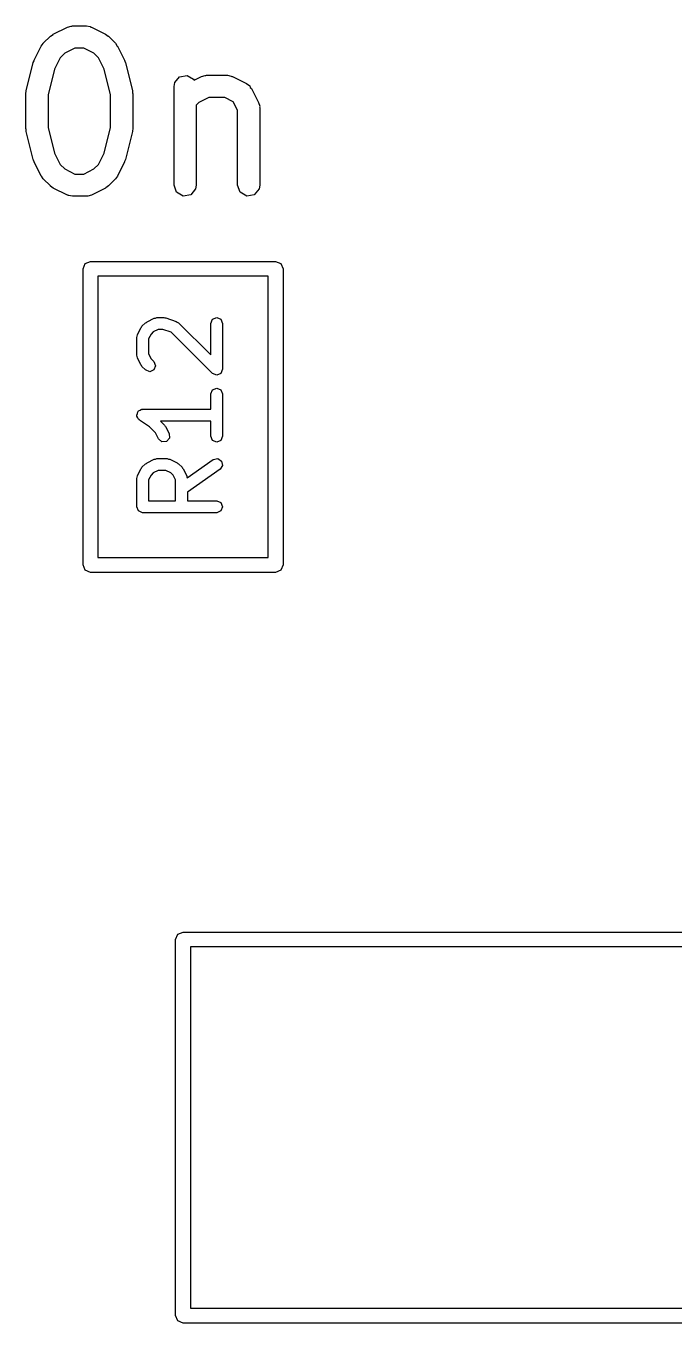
# Model space of a CAD drawing. Extents: x 4.34 to 6.71, y -6.1 to -2.11.
# Drawn here: x 5.3838 to 5.5561, y -4.2173 to -3.8724 of the extents above; entities that cross this region are included whole.
import ezdxf

# ---------------------------------------------------------------- set-up
doc = ezdxf.new("R2010")
doc.units = 0
doc.header["$MEASUREMENT"] = 0
doc.layers.add('BLACK', color=7, linetype='CONTINUOUS')

msp = doc.modelspace()

# ---------------------------------------------------------------- linework, layer by layer
at = {"layer": 'BLACK', "linetype": 'CONTINUOUS'}
for p, q in [((5.39109, -3.87462), (5.39484, -3.87275)), ((5.39484, -3.87275), (5.39582, -3.87245)), ((5.39582, -3.87245), (5.39599, -3.87249)), ((5.39599, -3.87249), (5.39616, -3.87243)), ((5.39616, -3.87243), (5.39991, -3.87243)), ((5.39991, -3.87243), (5.40092, -3.87261)), ((5.40092, -3.87261), (5.40105, -3.87273)), ((5.40105, -3.87273), (5.40123, -3.87275)), ((5.40123, -3.87275), (5.40498, -3.87462)), ((5.38844, -3.87705), (5.39032, -3.87517)), ((5.39032, -3.87517), (5.39104, -3.87467)), ((5.39104, -3.87467), (5.39109, -3.87462)), ((5.40498, -3.87462), (5.40569, -3.87515)), ((5.40569, -3.87515), (5.40574, -3.87517)), ((5.40574, -3.87517), (5.40762, -3.87705)), ((5.38602, -3.88157), (5.38789, -3.87782)), ((5.38789, -3.87782), (5.38842, -3.87711)), ((5.38842, -3.87711), (5.38844, -3.87705)), ((5.39416, -3.87969), (5.39296, -3.88089)), ((5.39685, -3.87834), (5.39416, -3.87969)), ((5.39921, -3.87834), (5.39685, -3.87834)), ((5.40191, -3.87969), (5.39921, -3.87834)), ((5.4031, -3.88089), (5.40191, -3.87969)), ((5.40762, -3.87705), (5.40812, -3.87777)), ((5.40812, -3.87777), (5.40817, -3.87782)), ((5.40817, -3.87782), (5.41005, -3.88157)), ((5.38392, -3.88967), (5.38579, -3.88217)), ((5.38579, -3.88217), (5.386, -3.8817)), ((5.386, -3.8817), (5.38602, -3.88157)), ((5.39296, -3.88089), (5.39144, -3.88392)), ((5.40462, -3.88392), (5.4031, -3.88089)), ((5.41005, -3.88157), (5.41019, -3.88205)), ((5.41019, -3.88205), (5.41027, -3.88217)), ((5.41027, -3.88217), (5.41214, -3.88967)), ((5.39144, -3.88392), (5.38974, -3.89075)), ((5.40633, -3.89075), (5.40462, -3.88392)), ((5.42338, -3.8875), (5.42468, -3.88595)), ((5.42468, -3.88595), (5.42667, -3.8856)), ((5.42667, -3.8856), (5.42841, -3.88661)), ((5.42841, -3.88661), (5.4285, -3.88685)), ((5.4285, -3.88685), (5.43046, -3.88587)), ((5.43046, -3.88587), (5.43144, -3.88558)), ((5.43144, -3.88558), (5.43161, -3.88562)), ((5.43161, -3.88562), (5.43178, -3.88556)), ((5.43178, -3.88556), (5.4374, -3.88556)), ((5.4374, -3.88556), (5.43841, -3.88574)), ((5.43841, -3.88574), (5.43855, -3.88585)), ((5.43855, -3.88585), (5.43872, -3.88587)), ((5.43872, -3.88587), (5.44247, -3.88774)), ((5.38383, -3.89038), (5.38393, -3.8898)), ((5.38393, -3.8898), (5.38392, -3.88967)), ((5.41214, -3.88967), (5.41219, -3.89026)), ((5.41219, -3.89026), (5.41223, -3.89038)), ((5.4232, -3.88851), (5.42338, -3.8875)), ((5.4232, -3.91476), (5.4232, -3.88851)), ((5.44247, -3.88774), (5.4433, -3.88835)), ((5.4433, -3.88835), (5.44347, -3.88876)), ((5.44347, -3.88876), (5.44379, -3.88906)), ((5.44379, -3.88906), (5.44567, -3.89281)), ((5.38383, -3.89976), (5.38383, -3.89038)), ((5.38974, -3.89075), (5.38974, -3.89939)), ((5.40633, -3.89939), (5.40633, -3.89075)), ((5.41223, -3.89038), (5.41223, -3.89976)), ((5.42978, -3.89281), (5.42911, -3.89348)), ((5.42911, -3.89348), (5.42911, -3.91476)), ((5.43247, -3.89146), (5.42978, -3.89281)), ((5.4367, -3.89146), (5.43247, -3.89146)), ((5.43895, -3.89259), (5.4367, -3.89146)), ((5.44007, -3.89483), (5.43895, -3.89259)), ((5.44567, -3.89281), (5.44596, -3.8938)), ((5.44596, -3.8938), (5.44592, -3.89397)), ((5.44007, -3.91476), (5.44007, -3.89483)), ((5.44592, -3.89397), (5.44598, -3.89413)), ((5.44598, -3.89413), (5.44598, -3.91476)), ((5.38388, -3.89989), (5.38383, -3.89976)), ((5.38392, -3.90047), (5.38388, -3.89989)), ((5.38579, -3.90797), (5.38392, -3.90047)), ((5.38974, -3.89939), (5.39144, -3.90623)), ((5.40462, -3.90623), (5.40633, -3.89939)), ((5.41214, -3.90047), (5.41027, -3.90797)), ((5.41223, -3.89976), (5.41213, -3.90034)), ((5.41213, -3.90034), (5.41214, -3.90047)), ((5.39144, -3.90623), (5.39296, -3.90926)), ((5.4031, -3.90926), (5.40462, -3.90623)), ((5.38587, -3.90809), (5.38579, -3.90797)), ((5.38602, -3.90858), (5.38587, -3.90809)), ((5.38789, -3.91233), (5.38602, -3.90858)), ((5.39296, -3.90926), (5.39416, -3.91046)), ((5.39416, -3.91046), (5.39685, -3.9118)), ((5.39921, -3.9118), (5.40191, -3.91046)), ((5.40191, -3.91046), (5.4031, -3.90926)), ((5.41005, -3.90858), (5.40817, -3.91233)), ((5.41006, -3.90844), (5.41005, -3.90858)), ((5.41027, -3.90797), (5.41006, -3.90844)), ((5.38794, -3.91237), (5.38789, -3.91233)), ((5.38844, -3.91309), (5.38794, -3.91237)), ((5.39032, -3.91497), (5.38844, -3.91309)), ((5.39685, -3.9118), (5.39921, -3.9118)), ((5.40762, -3.91309), (5.40574, -3.91497)), ((5.40765, -3.91304), (5.40762, -3.91309)), ((5.40817, -3.91233), (5.40765, -3.91304)), ((5.39038, -3.915), (5.39032, -3.91497)), ((5.39109, -3.91552), (5.39038, -3.915)), ((5.39484, -3.9174), (5.39109, -3.91552)), ((5.39501, -3.91742), (5.39484, -3.9174)), ((5.39515, -3.91753), (5.39501, -3.91742)), ((5.39616, -3.91771), (5.39515, -3.91753)), ((5.39991, -3.91771), (5.39616, -3.91771)), ((5.40007, -3.91765), (5.39991, -3.91771)), ((5.40024, -3.91769), (5.40007, -3.91765)), ((5.40123, -3.9174), (5.40024, -3.91769)), ((5.40498, -3.91552), (5.40123, -3.9174)), ((5.40502, -3.91548), (5.40498, -3.91552)), ((5.40574, -3.91497), (5.40502, -3.91548)), ((5.42389, -3.91665), (5.4232, -3.91476)), ((5.42564, -3.91766), (5.42389, -3.91665)), ((5.42763, -3.91731), (5.42564, -3.91766)), ((5.42893, -3.91577), (5.42763, -3.91731)), ((5.42911, -3.91476), (5.42893, -3.91577)), ((5.44076, -3.91665), (5.44007, -3.91476)), ((5.44251, -3.91766), (5.44076, -3.91665)), ((5.4445, -3.91731), (5.44251, -3.91766)), ((5.4458, -3.91577), (5.4445, -3.91731)), ((5.44598, -3.91476), (5.4458, -3.91577)), ((5.39959, -3.93562), (5.40098, -3.93504)), ((5.40098, -3.93504), (5.4502, -3.93504)), ((5.4502, -3.93504), (5.45159, -3.93562)), ((5.39902, -3.93701), (5.39959, -3.93562)), ((5.39902, -4.01575), (5.39902, -3.93701)), ((5.45159, -3.93562), (5.45217, -3.93701)), ((5.45217, -3.93701), (5.45217, -4.01575)), ((5.40295, -3.93898), (5.40295, -4.01378)), ((5.44823, -3.93898), (5.40295, -3.93898)), ((5.44823, -4.01378), (5.44823, -3.93898)), ((5.41457, -3.95254), (5.41467, -3.9523)), ((5.41467, -3.9523), (5.41561, -3.95136)), ((5.41561, -3.95136), (5.41585, -3.95126)), ((5.41585, -3.95126), (5.41602, -3.95107)), ((5.41602, -3.95107), (5.41789, -3.95013)), ((5.41789, -3.95013), (5.41826, -3.9501)), ((5.41826, -3.9501), (5.4186, -3.94996)), ((5.4186, -3.94996), (5.42047, -3.94996)), ((5.42047, -3.94996), (5.42071, -3.95006)), ((5.42071, -3.95006), (5.42097, -3.95004)), ((5.42097, -3.95004), (5.42378, -3.95098)), ((5.42378, -3.95098), (5.42406, -3.95122)), ((5.42406, -3.95122), (5.4244, -3.95136)), ((5.4244, -3.95136), (5.43296, -3.95992)), ((5.43296, -3.95154), (5.43342, -3.95042)), ((5.43296, -3.95992), (5.43296, -3.95154)), ((5.43342, -3.95042), (5.43453, -3.94996)), ((5.43453, -3.94996), (5.43565, -3.95042)), ((5.43565, -3.95042), (5.43611, -3.95154)), ((5.43611, -3.95154), (5.43611, -3.96372)), ((5.41327, -3.95529), (5.41341, -3.95495)), ((5.41327, -3.95997), (5.41327, -3.95529)), ((5.41341, -3.95495), (5.41344, -3.95458)), ((5.41344, -3.95458), (5.41438, -3.95271)), ((5.41438, -3.95271), (5.41457, -3.95254)), ((5.41708, -3.95434), (5.41642, -3.95566)), ((5.41642, -3.95566), (5.41642, -3.9596)), ((5.41766, -3.95377), (5.41708, -3.95434)), ((5.41897, -3.95311), (5.41766, -3.95377)), ((5.42022, -3.95311), (5.41897, -3.95311)), ((5.42243, -3.95385), (5.42022, -3.95311)), ((5.43342, -3.96484), (5.42243, -3.95385)), ((5.41341, -3.96031), (5.41327, -3.95997)), ((5.41344, -3.96068), (5.41341, -3.96031)), ((5.41438, -3.96255), (5.41344, -3.96068)), ((5.41457, -3.96272), (5.41438, -3.96255)), ((5.41467, -3.96296), (5.41457, -3.96272)), ((5.41642, -3.9596), (5.41708, -3.96092)), ((5.41708, -3.96092), (5.41784, -3.96167)), ((5.41784, -3.96167), (5.4183, -3.96279)), ((5.41561, -3.9639), (5.41467, -3.96296)), ((5.41672, -3.96436), (5.41561, -3.9639)), ((5.41784, -3.9639), (5.41672, -3.96436)), ((5.4183, -3.96279), (5.41784, -3.9639)), ((5.43453, -3.9653), (5.43342, -3.96484)), ((5.43565, -3.96484), (5.43453, -3.9653)), ((5.43611, -3.96372), (5.43565, -3.96484)), ((5.43296, -3.97028), (5.43342, -3.96917)), ((5.43342, -3.96917), (5.43453, -3.96871)), ((5.43453, -3.96871), (5.43565, -3.96917)), ((5.43565, -3.96917), (5.43611, -3.97028)), ((5.43296, -3.97433), (5.43296, -3.97028)), ((5.43611, -3.97028), (5.43611, -3.98153)), ((5.41327, -3.97591), (5.41345, -3.97549)), ((5.41334, -3.97606), (5.41327, -3.97591)), ((5.4133, -3.97622), (5.41334, -3.97606)), ((5.41356, -3.9766), (5.4133, -3.97622)), ((5.41345, -3.97549), (5.41354, -3.97504)), ((5.41354, -3.97504), (5.41367, -3.97495)), ((5.41367, -3.97495), (5.41373, -3.9748)), ((5.41373, -3.9748), (5.41416, -3.97462)), ((5.41416, -3.97462), (5.41454, -3.97436)), ((5.41454, -3.97436), (5.4147, -3.9744)), ((5.4147, -3.9744), (5.41485, -3.97433)), ((5.41485, -3.97433), (5.43296, -3.97433)), ((5.41373, -3.97702), (5.41356, -3.9766)), ((5.41388, -3.97708), (5.41373, -3.97702)), ((5.41397, -3.97722), (5.41388, -3.97708)), ((5.41666, -3.97901), (5.41397, -3.97722)), ((5.41824, -3.98059), (5.41666, -3.97901)), ((5.43296, -3.97748), (5.41959, -3.97748)), ((5.41959, -3.97748), (5.42065, -3.97855)), ((5.42065, -3.97855), (5.42075, -3.97878)), ((5.42075, -3.97878), (5.42094, -3.97895)), ((5.42094, -3.97895), (5.42188, -3.98083)), ((5.43296, -3.98153), (5.43296, -3.97748)), ((5.41906, -3.98224), (5.41824, -3.98059)), ((5.41997, -3.98303), (5.41906, -3.98224)), ((5.42118, -3.98294), (5.41997, -3.98303)), ((5.42197, -3.98203), (5.42118, -3.98294)), ((5.42188, -3.98083), (5.42197, -3.98203)), ((5.43342, -3.98265), (5.43296, -3.98153)), ((5.43453, -3.98311), (5.43342, -3.98265)), ((5.43565, -3.98265), (5.43453, -3.98311)), ((5.43611, -3.98153), (5.43565, -3.98265)), ((5.41344, -3.99208), (5.41438, -3.9902)), ((5.41438, -3.9902), (5.41457, -3.99003)), ((5.41457, -3.99003), (5.41467, -3.98979)), ((5.41467, -3.98979), (5.41561, -3.98886)), ((5.41561, -3.98886), (5.41585, -3.98876)), ((5.41585, -3.98876), (5.41602, -3.98856)), ((5.41602, -3.98856), (5.41789, -3.98762)), ((5.41789, -3.98762), (5.41826, -3.9876)), ((5.41826, -3.9876), (5.4186, -3.98746)), ((5.4186, -3.98746), (5.42141, -3.98746)), ((5.42141, -3.98746), (5.42175, -3.9876)), ((5.42175, -3.9876), (5.42211, -3.98762)), ((5.42211, -3.98762), (5.42399, -3.98856)), ((5.42399, -3.98856), (5.42416, -3.98876)), ((5.42416, -3.98876), (5.4244, -3.98886)), ((5.4244, -3.98886), (5.42534, -3.98979)), ((5.42534, -3.98979), (5.42543, -3.99003)), ((5.42543, -3.99003), (5.42563, -3.9902)), ((5.42563, -3.9902), (5.42657, -3.99208)), ((5.42667, -3.99262), (5.43363, -3.98774)), ((5.43544, -3.99032), (5.42673, -3.99641)), ((5.43363, -3.98774), (5.43481, -3.98748)), ((5.43481, -3.98748), (5.43582, -3.98813)), ((5.43608, -3.98931), (5.43544, -3.99032)), ((5.43582, -3.98813), (5.43608, -3.98931)), ((5.41327, -3.99278), (5.41341, -3.99244)), ((5.41327, -4.00028), (5.41327, -3.99278)), ((5.41341, -3.99244), (5.41344, -3.99208)), ((5.41708, -3.99184), (5.41642, -3.99315)), ((5.41642, -3.99315), (5.41642, -3.99871)), ((5.41766, -3.99126), (5.41708, -3.99184)), ((5.41897, -3.99061), (5.41766, -3.99126)), ((5.42104, -3.99061), (5.41897, -3.99061)), ((5.42235, -3.99126), (5.42104, -3.99061)), ((5.42293, -3.99184), (5.42235, -3.99126)), ((5.42358, -3.99315), (5.42293, -3.99184)), ((5.42358, -3.99871), (5.42358, -3.99315)), ((5.42657, -3.99208), (5.42659, -3.99244)), ((5.42659, -3.99244), (5.42667, -3.99262)), ((5.42673, -3.99641), (5.42673, -3.99871)), ((5.41373, -4.00139), (5.41327, -4.00028)), ((5.41327, -4.00028), (5.41327, -4.00028)), ((5.41642, -3.99871), (5.42358, -3.99871)), ((5.42673, -3.99871), (5.43453, -3.99871)), ((5.43453, -3.99871), (5.43565, -3.99917)), ((5.43565, -3.99917), (5.43611, -4.00028)), ((5.43611, -4.00028), (5.43565, -4.00139)), ((5.41485, -4.00186), (5.41373, -4.00139)), ((5.42516, -4.00186), (5.41485, -4.00186)), ((5.43453, -4.00186), (5.42516, -4.00186)), ((5.43565, -4.00139), (5.43453, -4.00186)), ((5.40295, -4.01378), (5.44823, -4.01378)), ((5.39959, -4.01714), (5.39902, -4.01575)), ((5.40098, -4.01772), (5.39959, -4.01714)), ((5.4502, -4.01772), (5.40098, -4.01772)), ((5.45159, -4.01714), (5.4502, -4.01772)), ((5.45217, -4.01575), (5.45159, -4.01714)), ((5.42362, -4.11535), (5.4242, -4.11396)), ((5.4242, -4.11396), (5.42559, -4.11339)), ((5.42559, -4.11339), (5.80059, -4.11339)), ((5.42362, -4.21535), (5.42362, -4.11535)), ((5.42756, -4.11732), (5.42756, -4.21339)), ((5.79978, -4.11732), (5.42756, -4.11732)), ((5.42756, -4.21339), (5.82362, -4.21339)), ((5.4242, -4.21675), (5.42362, -4.21535)), ((5.42362, -4.21535), (5.42362, -4.21535)), ((5.42559, -4.21732), (5.4242, -4.21675)), ((5.82559, -4.21732), (5.42559, -4.21732))]:
    msp.add_line(p, q, dxfattribs=at)

doc.saveas('drawing.dxf')
